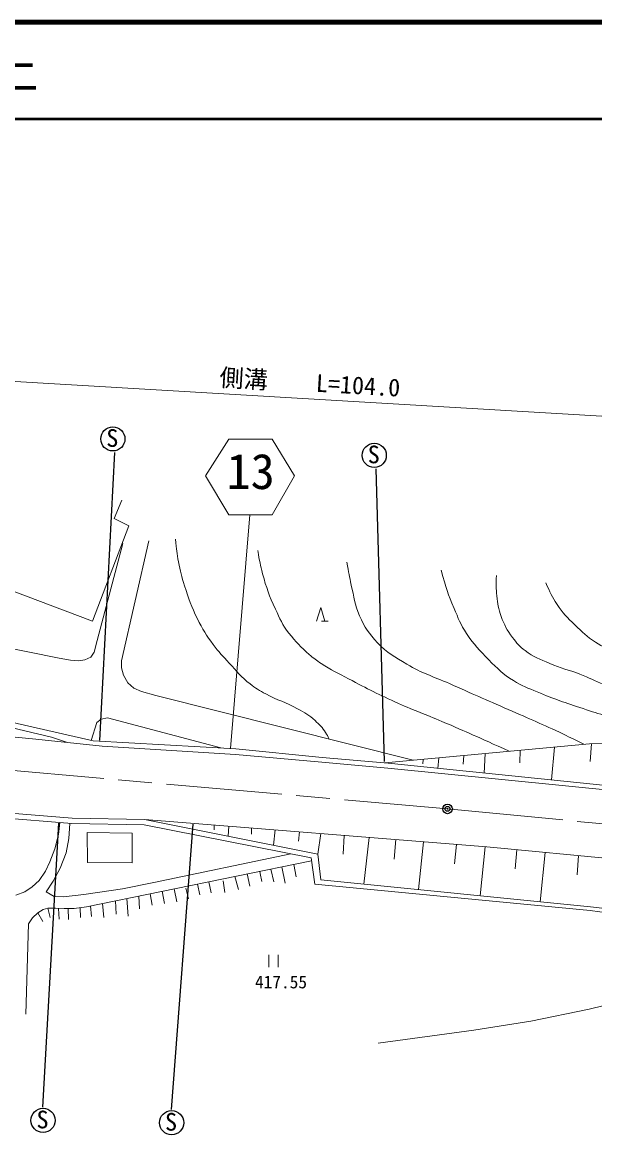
# Model space of a CAD drawing. Units: millimetres, scale not verified. Extents: x 40000 to 680000, y 20000 to 380000.
# Drawn here: x 443371 to 502625, y 264737 to 380000 of the extents above; entities that cross this region are included whole.
import ezdxf
from ezdxf.enums import TextEntityAlignment as Align

# ---------------------------------------------------------------- set-up
doc = ezdxf.new("R2010")
doc.units = ezdxf.units.MM
doc.header["$LTSCALE"] = 1000
doc.header["$PDMODE"] = 32
doc.header["$PDSIZE"] = 500
doc.linetypes.add('CHAIN', pattern=[18.5, 12, -1.5, 3.5, -1.5])
for name, color, linetype, lineweight in [('M-BGD', 7, 'Continuous', 13), ('M-BMK', 2, 'CHAIN', 13), ('M-BMK-SRVR', 3, 'Continuous', 25), ('M-STR-HTXT', 7, 'Continuous', 13), ('M-STR-STRC', 7, 'Continuous', 13), ('M-TTL', 2, 'Continuous', 140), ('M-TTL-LINE', 7, 'Continuous', 50)]:
    doc.layers.add(name, color=color, linetype=linetype, lineweight=lineweight)
doc.layers.add('M-TTL-TXT', color=7, linetype='Continuous')
doc.styles.add('ＭＳ ゴシック', font='')
doc.styles.add('ＭＳ 明朝', font='')
doc.styles.get('ＭＳ ゴシック').set_extended_font_data('MS Gothic')
doc.styles.get('ＭＳ 明朝').set_extended_font_data('MS Mincho')

msp = doc.modelspace()

# ---------------------------------------------------------------- linework, layer by layer
at = {"layer": 'M-BGD', "lineweight": 25}
for p, q in [((452913, 335422), (451358, 305573)), ((479969, 333722), (480835, 303413)), ((447138, 297022), (445481, 267594)), ((461016, 296909), (458785, 267357))]:
    msp.add_line(p, q, dxfattribs=at)
at = {"layer": 'M-BGD'}
for p, q in [((452897, 328574), (453682, 330481)), ((454411, 327831), (452897, 328574)), ((450646, 317954), (454411, 327831)), ((456465, 326288), (453657, 313828)), ((451128, 315958), (453771, 326007)), ((437804, 322774), (450646, 317954)), ((473843, 317947), (474263, 319347)), ((474263, 319347), (474683, 317947)), ((432980, 316982), (447196, 314122)), ((475033, 317947), (474333, 317947)), ((450820, 314738), (451128, 315958)), ((450455, 314234), (450820, 314738)), ((447196, 314122), (448352, 313897)), ((448352, 313897), (449194, 313855)), ((449194, 313855), (449853, 313953)), ((449853, 313953), (450455, 314234)), ((453657, 313828), (453640, 313116)), ((417468, 312741), (446394, 305946)), ((417501, 313215), (450700, 305533)), ((453640, 313116), (453864, 312345)), ((453864, 312345), (454313, 311560)), ((454313, 311560), (454916, 310999)), ((454916, 310999), (455701, 310649)), ((455701, 310649), (457187, 310256)), ((457187, 310256), (483838, 303533)), ((451102, 307458), (451551, 307785)), ((451551, 307785), (452177, 307935)), ((452177, 307935), (463910, 304808)), ((450487, 305583), (451102, 307458)), ((438412, 306338), (444784, 305739)), ((444784, 305739), (451629, 304982)), ((446394, 305946), (448058, 305377)), ((450700, 305533), (465493, 304721)), ((502070, 305249), (516628, 305501)), ((451629, 304982), (465448, 304123)), ((465493, 304721), (474422, 303840)), ((480887, 303256), (502070, 305249)), ((494917, 304576), (494862, 303281)), ((498460, 304909), (498134, 301500)), ((502300, 305253), (502146, 303414)), ((465448, 304123), (474372, 303337)), ((474372, 303337), (481208, 302725)), ((474422, 303840), (481257, 303222)), ((481257, 303222), (516784, 299597)), ((484867, 303630), (484820, 303177)), ((486486, 303782), (486391, 302698)), ((489061, 304025), (489017, 303139)), ((491282, 304234), (491198, 302208)), ((481208, 302725), (516727, 299178)), ((434019, 298734), (448525, 297533)), ((434120, 298188), (448491, 296980)), ((448525, 297533), (456035, 297405)), ((456035, 297405), (473955, 293807)), ((456035, 297405), (491440, 294554)), ((447259, 297084), (447118, 295830)), ((448289, 296997), (448189, 295420)), ((448491, 296980), (455977, 296840)), ((455977, 296840), (473285, 293433)), ((463228, 296826), (463230, 296332)), ((464761, 296702), (464693, 295667)), ((467093, 296514), (467081, 295865)), ((469537, 296318), (469392, 294723)), ((447118, 295830), (446753, 294358)), ((448189, 295420), (447909, 293962)), ((450086, 296049), (450128, 292936)), ((454755, 295986), (450086, 296049)), ((454755, 292915), (454755, 295986)), ((472081, 296113), (471978, 295161)), ((473955, 293807), (474267, 295937)), ((476677, 295743), (476573, 293821)), ((479266, 295534), (478740, 290697)), ((482039, 295311), (481872, 293274)), ((484899, 295081), (484372, 290136)), ((446753, 294358), (446230, 292998)), ((447909, 293962), (447278, 292350)), ((488307, 294806), (488097, 292812)), ((491274, 294567), (490767, 289499)), ((491440, 294554), (505903, 293190)), ((494552, 294260), (494402, 292282)), ((497486, 293984), (496962, 288883)), ((446230, 292998), (445781, 292031)), ((450012, 288358), (473325, 293129)), ((450128, 292936), (454755, 292915)), ((457001, 290885), (471159, 293852)), ((473285, 293433), (473649, 290699)), ((473955, 293807), (474264, 291142)), ((500938, 293658), (500795, 291658)), ((445781, 292031), (445136, 291092)), ((447278, 292350), (446577, 291004)), ((466649, 291763), (466917, 290497)), ((467956, 292030), (467996, 291815)), ((467996, 291815), (468151, 290988)), ((469082, 292261), (469398, 290931)), ((470243, 292498), (470590, 290805)), ((471477, 292751), (471726, 291450)), ((445136, 291092), (444393, 290419)), ((446577, 291004), (445848, 289896)), ((453741, 290233), (457001, 290885)), ((461513, 290711), (461744, 289600)), ((462676, 290950), (462907, 289796)), ((464155, 291030), (464337, 289824)), ((465386, 291504), (465767, 290160)), ((473649, 290699), (502155, 287961)), ((474264, 291142), (502201, 288361)), ((443650, 289900), (442711, 289549)), ((444393, 290419), (443650, 289900)), ((445848, 289896), (446661, 289406)), ((446661, 289406), (447628, 289378)), ((447628, 289378), (449745, 289644)), ((449745, 289644), (453741, 290233)), ((455439, 289468), (455519, 288127)), ((456618, 289710), (456809, 288520)), ((457849, 289962), (458084, 288688)), ((459105, 290219), (459374, 288856)), ((460314, 290273), (460566, 289165)), ((445539, 288091), (446030, 288203)), ((446030, 288203), (446801, 288203)), ((446030, 288203), (446266, 287244)), ((446801, 288203), (447713, 288161)), ((447134, 288188), (447182, 287085)), ((447713, 288161), (448750, 288161)), ((448135, 288161), (448144, 287048)), ((448750, 288161), (450012, 288358)), ((449352, 288255), (449392, 287244)), ((450444, 288446), (450528, 287356)), ((451675, 288698), (451817, 287258)), ((453009, 288971), (453107, 287595)), ((454204, 289216), (454341, 287398)), ((502201, 288361), (511758, 287184)), ((444011, 286591), (444432, 287222)), ((444432, 287222), (444979, 287727)), ((444979, 287727), (445539, 288091)), ((444979, 287727), (445490, 286833)), ((502155, 287961), (512392, 286619)), ((443733, 277221), (444011, 286591)), ((468879, 283387), (468879, 282087)), ((469854, 282087), (469854, 283387)), ((512951, 280453), (502036, 277740)), ((502036, 277740), (496011, 276510)), ((490123, 275564), (480197, 274218)), ((496011, 276510), (490123, 275564))]:
    msp.add_line(p, q, dxfattribs=at)
at = {"layer": 'M-BGD', "lineweight": 25}
for centre in [(452748, 336829), (479804, 335129), (445524, 266224), (458828, 265987)]:
    msp.add_circle(centre, 1250, dxfattribs=at)
at = {"layer": 'M-BGD'}
for points, knots in [([(459248, 326437), (459343, 325337), (459376, 325006), (459543, 324103), (459725, 323119), (459868, 322574), (460174, 321621), (460612, 320254), (460857, 319477), (461499, 318193), (462046, 317098), (462414, 316509), (463139, 315522), (463725, 314725), (464123, 314330), (464800, 313609), (465616, 312741), (466000, 312166), (466945, 311443), (467541, 310987), (467902, 310763), (468565, 310412), (469825, 309746), (470620, 309548), (471866, 308856), (472607, 308445), (473064, 308245), (473675, 307657), (474145, 307205), (474425, 306950), (474768, 306396), (474925, 306143), (474987, 306044), (475133, 305729)], [0, 0, 0, 0, 1, 1, 1, 2, 2, 2, 3, 3, 3, 4, 4, 4, 5, 5, 5, 6, 6, 6, 7, 7, 7, 8, 8, 8, 9, 9, 9, 10, 10, 10, 11, 11, 11, 11]), ([(467747, 325259), (467933, 324130), (468011, 323788), (468252, 322862), (468634, 321391), (468929, 320578), (469577, 319203), (470051, 318195), (470273, 317584), (470965, 316711), (471706, 315775), (472177, 315286), (473078, 314503), (473536, 314105), (473801, 313888), (474308, 313556), (475370, 312861), (476026, 312572), (477147, 311979), (479140, 310926), (480260, 310337), (482321, 309424), (484053, 308656), (485056, 308304), (486800, 307563), (489543, 306397), (490411, 305991), (493775, 304468)], [0, 0, 0, 0, 1, 1, 1, 2, 2, 2, 3, 3, 3, 4, 4, 4, 5, 5, 5, 6, 6, 6, 7, 7, 7, 8, 8, 8, 9, 9, 9, 9]), ([(476958, 324061), (477161, 322926), (477224, 322614), (477431, 321695), (477714, 320438), (477779, 319694), (478283, 318509), (478798, 317298), (479250, 316666), (480144, 315701), (481139, 314628), (481919, 314249), (483172, 313493), (484797, 312514), (485859, 312252), (487589, 311474), (489959, 310409), (491302, 309848), (493677, 308793), (495910, 307801), (497185, 307297), (499386, 306238), (500219, 305837), (500492, 305710), (501511, 305196)], [0, 0, 0, 0, 1, 1, 1, 2, 2, 2, 3, 3, 3, 4, 4, 4, 5, 5, 5, 6, 6, 6, 7, 7, 7, 8, 8, 8, 8]), ([(486721, 323230), (487275, 321353), (487416, 320772), (488067, 319276), (488520, 318235), (488713, 317608), (489350, 316669), (490135, 315511), (490673, 314923), (491663, 313935), (492584, 313017), (493104, 312476), (494208, 311790), (495113, 311227), (495684, 311021), (496668, 310612), (498492, 309854), (499551, 309521), (501421, 308888), (503257, 308266), (504313, 308004), (506153, 307394), (507218, 307042), (507799, 306796), (508866, 306448), (510209, 306010), (510663, 305891), (512336, 305427)], [0, 0, 0, 0, 1, 1, 1, 2, 2, 2, 3, 3, 3, 4, 4, 4, 5, 5, 5, 6, 6, 6, 7, 7, 7, 8, 8, 8, 9, 9, 9, 9]), ([(492452, 322673), (492414, 321704), (492404, 321386), (492494, 320570), (492587, 319727), (492637, 319239), (492936, 318446), (493277, 317538), (493526, 317031), (494113, 316259), (494560, 315671), (494825, 315331), (495417, 314892), (496317, 314224), (496936, 314018), (497962, 313567), (499151, 313043), (499884, 312922), (501095, 312452), (502077, 312072), (502590, 311768), (503577, 311401), (504570, 311030), (505152, 310897), (506163, 310580), (507780, 310074), (508656, 309682), (510306, 309298), (511761, 308959), (512598, 308877), (514071, 308625), (515654, 308353), (516545, 308223), (518129, 307952), (519297, 307751), (519959, 307679), (521116, 307426), (521785, 307280), (522166, 307213), (522819, 307005), (523247, 306869), (523396, 306818), (523902, 306619)], [0, 0, 0, 0, 1, 1, 1, 2, 2, 2, 3, 3, 3, 4, 4, 4, 5, 5, 5, 6, 6, 6, 7, 7, 7, 8, 8, 8, 9, 9, 9, 10, 10, 10, 11, 11, 11, 12, 12, 12, 13, 13, 13, 14, 14, 14, 14]), ([(497557, 321931), (498017, 320871), (498185, 320507), (498735, 319681), (499341, 318769), (499772, 318314), (500564, 317557), (501353, 316804), (501785, 316349), (502709, 315770), (504271, 314789), (505274, 314456), (506978, 313751), (508395, 313165), (509190, 312824), (510658, 312384), (512175, 311929), (513058, 311792), (514591, 311395), (515624, 311128), (516191, 310936), (517230, 310693), (518255, 310453), (518832, 310326), (519872, 310163), (521284, 309943), (522089, 309923), (523508, 309746), (524827, 309580), (525569, 309501), (526882, 309288), (527861, 309129), (528408, 309030), (529375, 308809), (530594, 308530), (531005, 308390), (532454, 307934)], [0, 0, 0, 0, 1, 1, 1, 2, 2, 2, 3, 3, 3, 4, 4, 4, 5, 5, 5, 6, 6, 6, 7, 7, 7, 8, 8, 8, 9, 9, 9, 10, 10, 10, 11, 11, 11, 12, 12, 12, 12])]:
    msp.add_open_spline(points, degree=3, knots=knots, dxfattribs=at)
at = {"layer": 'M-BMK'}
for p, q in [((439860, 302698), (487386, 298499)), ((487386, 298499), (511376, 296188))]:
    msp.add_line(p, q, dxfattribs=at)
at = {"layer": 'M-BMK-SRVR'}
msp.add_circle((487386, 298499), 500, dxfattribs=at)
msp.add_point((487386, 298499), dxfattribs=at)
at = {"layer": 'M-STR-HTXT'}
msp.add_line((419307, 344167), (525101, 337908), dxfattribs=at)
at = {"layer": 'M-STR-STRC'}
for p, q in [((462352, 332995), (464757, 336796)), ((464757, 336796), (469237, 336796)), ((469237, 336796), (471555, 332995)), ((464757, 328973), (462352, 332995)), ((471555, 332995), (469237, 328973)), ((469237, 328973), (464757, 328973)), ((466930, 328973), (464939, 304752))]:
    msp.add_line(p, q, dxfattribs=at)
at = {"layer": 'M-TTL'}
msp.add_line((680000, 380000), (40000, 380000), dxfattribs=at)
at = {"layer": 'M-TTL-LINE'}
msp.add_line((40000, 370000), (680000, 370000), dxfattribs=at)

# ---------------------------------------------------------------- texts
at = {"layer": 'M-BGD', "style": 'ＭＳ ゴシック'}
for s, height, p in [('S', 1833, (452069, 335456)), ('S', 1833, (479125, 333756)), ('417.55', 1320, (467460, 279509)), ('S', 1833, (444845, 264850)), ('S', 1833, (458149, 264614))]:
    msp.add_text(s, height=height, dxfattribs=at).set_placement(p, align=Align.BOTTOM_LEFT)
at = {"layer": 'M-STR-HTXT', "style": 'ＭＳ ゴシック'}
msp.add_text('側溝\u3000\u3000L=104.0', height=1833, rotation=356.614, dxfattribs=at).set_placement((463707, 341764), align=Align.BOTTOM_LEFT)
at = {"layer": 'M-STR-STRC', "style": 'ＭＳ 明朝'}
msp.add_text('13', height=3666, dxfattribs=at).set_placement((464517, 330535), align=Align.BOTTOM_LEFT)
at = {"layer": 'M-TTL-TXT', "style": 'ＭＳ ゴシック'}
msp.add_text('山口市阿東嘉年上', height=3666, dxfattribs=at).set_placement((405024, 375000), align=Align.MIDDLE_LEFT)

doc.saveas('drawing.dxf')
